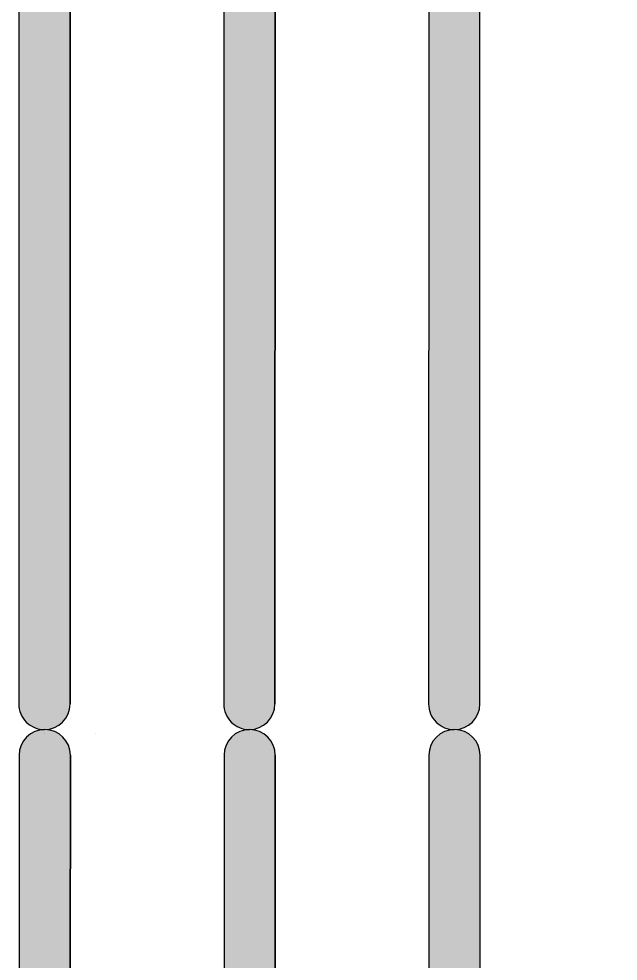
# Model space of a CAD drawing. Header units: centimetres. Extents: x 54005 to 61405, y 90310 to 94744.
# Drawn here: x 56636.94 to 56660.34, y 93072.62 to 93109.39 of the extents above; entities that cross this region are included whole.
import ezdxf

# ---------------------------------------------------------------- set-up
doc = ezdxf.new("R2010")
doc.units = ezdxf.units.CM
doc.header["$LTSCALE"] = 25
doc.layers.get('0').update_dxf_attribs({"lineweight": 0})
doc.layers.add('OC-Mutfak_Ekipman', color=252, linetype='Continuous')

# ---------------------------------------------------------------- blocks, each defined once
blk = doc.blocks.new('ekmek')
at = {"layer": 'OC-Mutfak_Ekipman'}
h = blk.add_hatch(color=256, dxfattribs=at)
h.dxf.hatch_style = 1
h.paths.add_polyline_path([(2465.854, 3789.553, 0.414197), (2464.854, 3788.553), (2464.842, 3692.863, 0.41423), (2465.842, 3691.863, 0.414197), (2466.842, 3692.863), (2466.854, 3788.553, 0.41423)])
h.paths.add_polyline_path([(2457.854, 3789.554, 0.414197), (2456.854, 3788.554), (2456.842, 3692.864, 0.41423), (2457.842, 3691.864, 0.414197), (2458.842, 3692.864), (2458.854, 3788.554, 0.41423)])
h.paths.add_polyline_path([(2449.854, 3789.554, 0.414197), (2448.854, 3788.554), (2448.842, 3692.864, 0.41423), (2449.842, 3691.864, 0.414197), (2450.842, 3692.864), (2450.854, 3788.554, 0.41423)])
h.paths.add_polyline_path([(2441.854, 3789.555, 0.414197), (2440.854, 3788.555), (2440.842, 3692.865, 0.41423), (2441.842, 3691.865, 0.414197), (2442.842, 3692.865), (2442.854, 3788.555, 0.41423)])
h.paths.add_polyline_path([(2433.854, 3789.555, 0.414197), (2432.854, 3788.556), (2432.842, 3692.866, 0.41423), (2433.842, 3691.865, 0.414197), (2434.842, 3692.865), (2434.854, 3788.555, 0.41423)])
h = blk.add_hatch(color=256, dxfattribs=at)
h.dxf.hatch_style = 1
h.paths.add_polyline_path([(2464.842, 3587.863, 0.414227), (2465.842, 3586.863, 0.4142), (2466.842, 3587.863), (2466.854, 3690.863, 0.414227), (2465.854, 3691.863, 0.4142), (2464.854, 3690.863)])
h.paths.add_polyline_path([(2456.842, 3587.864, 0.414227), (2457.842, 3586.864, 0.4142), (2458.842, 3587.864), (2458.854, 3690.864, 0.414227), (2457.854, 3691.864, 0.4142), (2456.854, 3690.864)])
h.paths.add_polyline_path([(2448.842, 3587.864, 0.414227), (2449.842, 3586.864, 0.4142), (2450.842, 3587.864), (2450.854, 3690.864, 0.414227), (2449.854, 3691.864, 0.4142), (2448.854, 3690.864)])
h.paths.add_polyline_path([(2442.854, 3690.865, 0.414227), (2441.854, 3691.865, 0.4142), (2440.854, 3690.865), (2440.842, 3587.865, 0.414227), (2441.842, 3586.865, 0.4142), (2442.842, 3587.865)])
h.paths.add_polyline_path([(2432.842, 3587.866, 0.414227), (2433.842, 3586.865, 0.4142), (2434.842, 3587.865), (2434.854, 3690.865, 0.414227), (2433.854, 3691.865, 0.4142), (2432.854, 3690.866)])
for p, q in [((2432.854, 3788.555), (2432.842, 3692.865)), ((2434.854, 3788.555), (2434.842, 3692.865)), ((2434.842, 3692.865), (2434.854, 3788.555)), ((2440.854, 3788.555), (2440.842, 3692.865)), ((2442.854, 3788.555), (2442.842, 3692.865)), ((2442.842, 3692.865), (2442.854, 3788.555)), ((2448.854, 3788.554), (2448.842, 3692.864)), ((2450.842, 3692.864), (2450.854, 3788.554)), ((2433.842, 3691.865), (2433.842, 3691.865)), ((2433.854, 3691.865), (2433.854, 3691.865)), ((2441.842, 3691.865), (2441.842, 3691.865)), ((2441.854, 3691.865), (2441.854, 3691.865)), ((2449.842, 3691.864), (2449.842, 3691.864)), ((2449.854, 3691.864), (2449.854, 3691.864)), ((2433.854, 3691.728), (2433.854, 3691.728)), ((2435.854, 3691.727), (2435.854, 3691.727)), ((2441.854, 3691.727), (2441.854, 3691.727)), ((2449.854, 3691.726), (2449.854, 3691.726)), ((2432.854, 3690.865), (2432.842, 3587.865)), ((2434.854, 3690.865), (2434.842, 3587.865)), ((2434.842, 3587.865), (2434.854, 3690.865)), ((2440.854, 3690.865), (2440.842, 3587.865)), ((2442.854, 3690.865), (2442.842, 3587.865)), ((2442.842, 3587.865), (2442.854, 3690.865)), ((2448.854, 3690.864), (2448.842, 3587.864)), ((2450.842, 3587.864), (2450.854, 3690.864))]:
    blk.add_line(p, q, dxfattribs=at)
for centre, start, end in [((2433.842, 3692.865), 179.9963, 269.9963), ((2433.842, 3692.865), 269.9963, 359.9963), ((2441.842, 3692.865), 179.9963, 269.9963), ((2441.842, 3692.865), 269.9963, 359.9963), ((2449.842, 3692.864), 179.9963, 269.9963), ((2449.842, 3692.864), 269.9963, 359.9963), ((2433.854, 3690.865), 89.9963, 179.9963), ((2433.854, 3690.865), 359.9963, 89.9963), ((2441.854, 3690.865), 89.9963, 179.9963), ((2441.854, 3690.865), 359.9963, 89.9963), ((2449.854, 3690.864), 89.9963, 179.9963), ((2449.854, 3690.864), 359.9963, 89.9963)]:
    blk.add_arc(centre, 1, start, end, dxfattribs=at)

msp = doc.modelspace()

# ---------------------------------------------------------------- block references
msp.add_blockref('ekmek', (54204.096, 89389.788))

doc.saveas('drawing.dxf')
